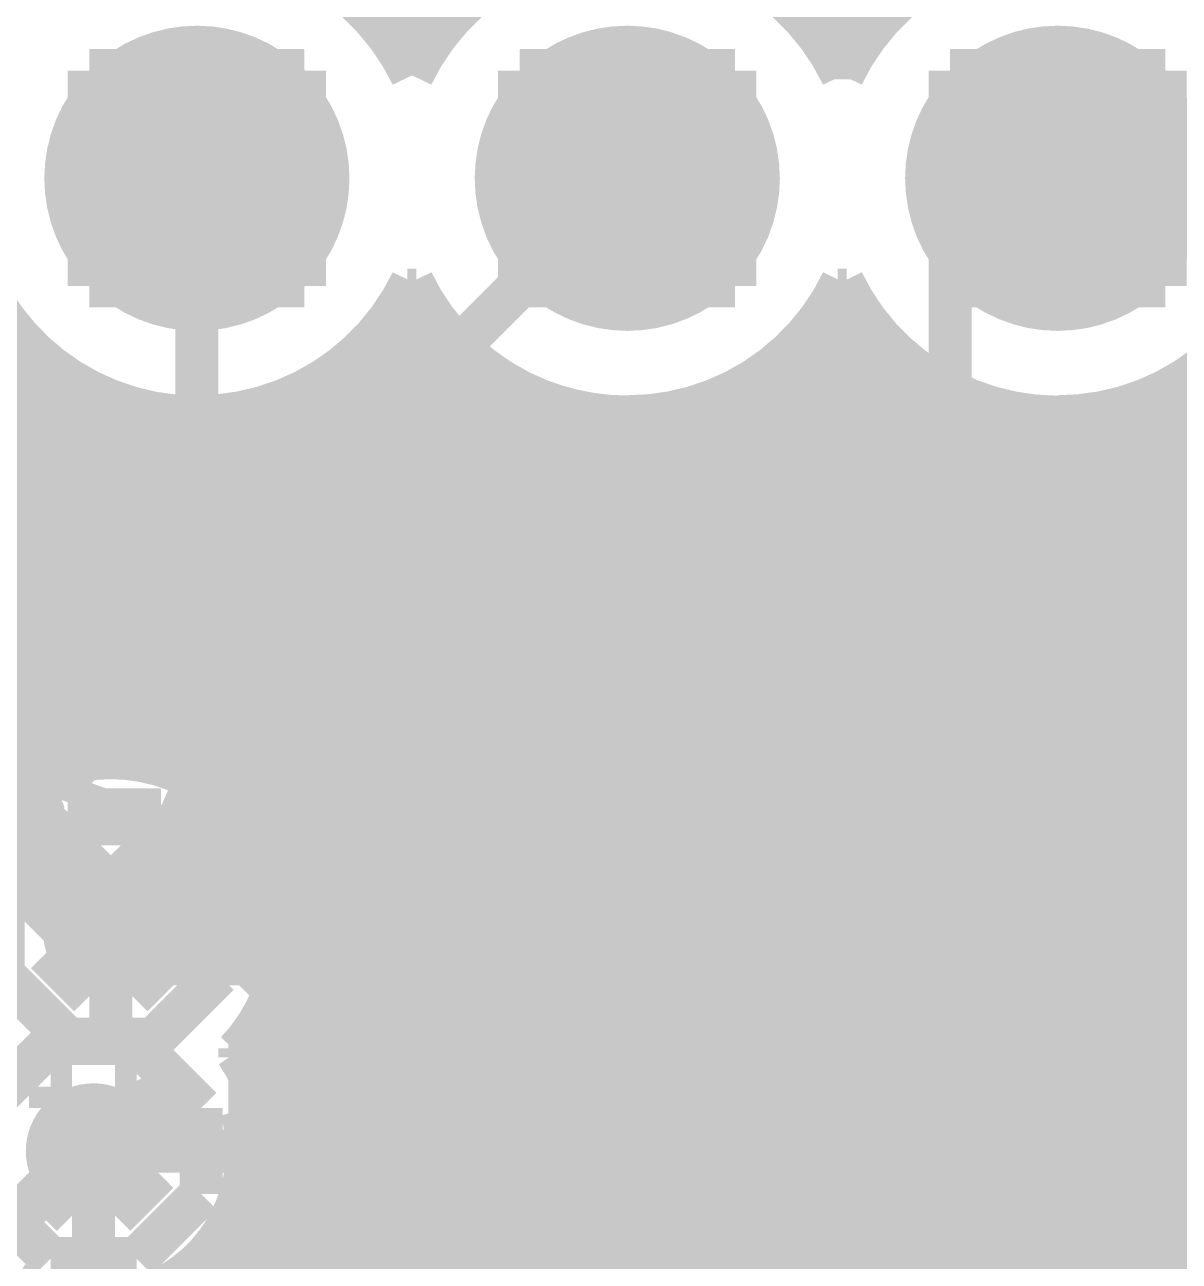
# Model space of a CAD drawing. Extents: x -5 to 157, y -120 to 103.
# Drawn here: x 67.56 to 74.38, y 86.32 to 93.62 of the extents above; entities that cross this region are included whole.
import ezdxf

# ---------------------------------------------------------------- set-up
doc = ezdxf.new("R2010")
doc.units = 0
doc.header["$MEASUREMENT"] = 0
doc.layers.get('0').update_dxf_attribs({"linetype": 'CONTINUOUS'})
for name, color, linetype in [('22-304-2_BOT', 7, 'CONTINUOUS'), ('22-304-2_DRD', 7, 'CONTINUOUS'), ('22-304-2_DRL', 2, 'CONTINUOUS'), ('22-304-2_IN1', 4, 'CONTINUOUS'), ('22-304-2_IN2', 3, 'CONTINUOUS'), ('22-304-2_SMB', 5, 'CONTINUOUS'), ('22-304-2_SMT', 10, 'CONTINUOUS'), ('22-304-2_SPB', 14, 'CONTINUOUS'), ('22-304-2_SSB', 12, 'CONTINUOUS'), ('22-304-2_SST', 11, 'CONTINUOUS'), ('22-304-2_TOP', 13, 'CONTINUOUS'), ('THRUHOLE_TAP', 7, 'CONTINUOUS')]:
    doc.layers.add(name, color=color, linetype=linetype)

# ---------------------------------------------------------------- blocks, each defined once
blk = doc.blocks.new('RECTANGLE_3')
blk.add_solid([(0.4826, 0.4064), (0.4826, -0.4064), (-0.4826, 0.4064), (-0.4826, -0.4064)])
blk = doc.blocks.new('ROUND_6')
at = {"const_width": 0.90043}
blk.add_lwpolyline([(-0.450214, 0, 1), (0.450214, 0, 1)], format="xyb", close=True, dxfattribs=at)
blk = doc.blocks.new('RECTANGLE_32')
blk.add_solid([(0.44958, 0.65024), (0.44958, -0.65024), (-0.44958, 0.65024), (-0.44958, -0.65024)])
blk = doc.blocks.new('ROUND_39')
at = {"const_width": 0.40005}
blk.add_lwpolyline([(-0.200024, 0, 1), (0.200024, 0, 1)], format="xyb", close=True, dxfattribs=at)
blk = doc.blocks.new('RECTANGLE_62')
blk.add_solid([(0.35052, 0.25019), (0.35052, -0.25019), (-0.35052, 0.25019), (-0.35052, -0.25019)])
blk = doc.blocks.new('ROUND_16')
at = {"const_width": 0.54991}
blk.add_lwpolyline([(-0.274954, 0, 1), (0.274954, 0, 1)], format="xyb", close=True, dxfattribs=at)
blk = doc.blocks.new('ROUND_87')
at = {"const_width": 0.10033}
blk.add_lwpolyline([(-0.050164, 0, 1), (0.050164, 0, 1)], format="xyb", close=True, dxfattribs=at)
blk = doc.blocks.new('ROUND_88')
at = {"const_width": 0.10033}
blk.add_lwpolyline([(-0.050164, 0, 1), (0.050164, 0, 1)], format="xyb", close=True, dxfattribs=at)
blk = doc.blocks.new('ROUND_38')
at = {"const_width": 0.40005}
blk.add_lwpolyline([(-0.200024, 0, 1), (0.200024, 0, 1)], format="xyb", close=True, dxfattribs=at)
blk = doc.blocks.new('ROUND_42')
at = {"const_width": 0.40005}
blk.add_lwpolyline([(-0.200024, 0, 1), (0.200024, 0, 1)], format="xyb", close=True, dxfattribs=at)
blk = doc.blocks.new('RECTANGLE_11')
blk.add_solid([(0.40005, 0.29972), (0.40005, -0.29972), (-0.40005, 0.29972), (-0.40005, -0.29972)])
blk = doc.blocks.new('ROUND_80')
at = {"const_width": 0.10033}
blk.add_lwpolyline([(-0.050164, 0, 1), (0.050164, 0, 1)], format="xyb", close=True, dxfattribs=at)

msp = doc.modelspace()

# ---------------------------------------------------------------- linework, layer by layer
at = {"layer": '22-304-2_BOT'}
for points, const_width in [([(72.4916, 94.46514), (72.4916, 93.49486)], 0.254), ([(72.263, 94.42704), (72.263, 93.53296)], 0.254), ([(72.61098, 93.6498), (72.16902, 93.6498)], 0.254), ([(72.44334, 93.4212), (72.33412, 93.4212)], 0.254), ([(73.66, 92.71), (73.025, 92.075), (73.025, 90.2462)], 0.254), ([(69.8754, 92.0496), (69.82206, 92.0496)], 0.254), ([(72.39, 92.0496), (72.36206, 92.0496)], 0.254), ([(72.39, 92.1004), (72.38949, 92.075)], 0.254), ([(72.39, 92.1004), (72.38949, 92.075)], 0.254), ([(72.39, 92.075), (72.39, 91.1606)], 0.254), ([(69.7484, 91.92514), (69.7484, 90.69324)], 0.254), ([(69.977, 91.88704), (69.977, 90.69324)], 0.254), ([(72.263, 91.88704), (72.263, 91.1606)], 0.254), ([(67.4878, 91.821), (67.1322, 91.821)], 0.254), ([(67.4624, 91.85402), (67.4624, 88.9381)], 0.254), ([(70.0278, 91.821), (69.6722, 91.821)], 0.254), ([(72.39, 91.821), (72.2122, 91.821)], 0.254), ([(67.691, 91.6178), (67.691, 89.08796)], 0.254), ([(69.5198, 91.66098), (69.5198, 90.69324)], 0.254), ([(70.2056, 91.63812), (70.2056, 91.1606)], 0.254), ([(72.0344, 91.63812), (72.0344, 91.1606)], 0.254), ([(67.72402, 91.5924), (66.89598, 91.5924)], 0.254), ([(70.26402, 91.5924), (69.43598, 91.5924)], 0.254), ([(72.39, 91.5924), (71.97598, 91.5924)], 0.254), ([(67.9196, 91.4654), (67.9196, 89.27846)], 0.254), ([(69.2912, 91.49334), (69.2912, 90.69324)], 0.254), ([(70.4342, 91.48064), (70.4342, 91.1606)], 0.254), ([(71.8058, 91.48064), (71.8058, 91.1606)], 0.254), ([(74.3204, 91.4654), (74.3204, 90.297)], 0.254), ([(69.0626, 91.38666), (69.0626, 90.69324)], 0.254), ([(70.6628, 91.37904), (70.6628, 91.1606)], 0.254), ([(71.5772, 91.37904), (71.5772, 91.1606)], 0.254), ([(68.16598, 91.3638), (66.45148, 91.3638)], 0.254), ([(68.1482, 91.36888), (68.1482, 89.50706)], 0.254), ([(68.3768, 91.31554), (68.3768, 90.69324)], 0.254), ([(68.6054, 91.30284), (68.6054, 90.69324)], 0.254), ([(68.834, 91.3257), (68.834, 90.69324)], 0.254), ([(70.70598, 91.3638), (68.99148, 91.3638)], 0.254), ([(70.8914, 91.32062), (70.8914, 91.1606)], 0.254), ([(71.12, 91.30284), (71.12, 91.1606)], 0.254), ([(71.3486, 91.32062), (71.3486, 91.1606)], 0.254), ([(72.39, 91.3638), (71.53148, 91.3638)], 0.254), ([(73.66, 91.30284), (73.66, 91.1606)], 0.254), ([(73.8632, 91.31554), (73.8632, 91.1606)], 0.254), ([(75.78598, 91.3638), (74.07148, 91.3638)], 0.254), ([(74.0918, 91.36888), (74.0918, 90.297)], 0.254), ([(70.1294, 91.1606), (70.1294, 90.56878)], 0.254), ([(72.0344, 91.1606), (70.1294, 91.1606)], 0.254), ([(72.1106, 91.1606), (72.0344, 91.1606)], 0.254), ([(72.39, 91.1606), (72.1106, 91.1606)], 0.254), ([(74.0156, 91.1606), (73.66, 91.1606)], 0.254), ([(74.0156, 91.1606), (74.0156, 90.297)], 0.254), ([(70.1294, 91.1352), (62.82182, 91.1352)], 0.254), ([(82.169, 91.1352), (74.0156, 91.1352)], 0.254), ([(70.1294, 90.9066), (62.59322, 90.9066)], 0.254), ([(82.169, 90.9066), (74.0156, 90.9066)], 0.254), ([(68.35648, 90.678), (62.36462, 90.678)], 0.254), ([(68.35648, 90.69324), (68.35648, 89.89314)], 0.254), ([(70.07352, 90.69324), (68.35648, 90.69324)], 0.254), ([(70.07352, 90.69324), (70.07352, 90.56878)], 0.254), ([(70.1294, 90.678), (70.07352, 90.678)], 0.254), ([(82.169, 90.678), (74.0156, 90.678)], 0.254), ([(70.1294, 90.56878), (70.07352, 90.56878)], 0.254), ([(68.35648, 90.4494), (62.13602, 90.4494)], 0.254), ([(82.169, 90.4494), (74.0156, 90.4494)], 0.254), ([(75.88758, 90.297), (74.0156, 90.297)], 0.254), ([(68.35648, 90.2208), (61.90742, 90.2208)], 0.254), ([(71.12, 90.2462), (70.80758, 89.93378), (69.215, 89.93378)], 0.254), ([(73.025, 90.2462), (71.12, 90.2462)], 0.254), ([(68.35648, 89.9922), (61.722, 89.9922)], 0.254), ([(68.35648, 89.89314), (68.35648, 89.71788)], 0.254), ([(68.35648, 89.7636), (61.722, 89.7636)], 0.254), ([(68.34886, 89.71026), (67.7545, 89.1159)], 0.254), ([(68.34886, 89.71026), (67.7545, 89.1159)], 0.254), ([(68.1736, 89.535), (61.722, 89.535)], 0.254), ([(67.945, 89.3064), (61.722, 89.3064)], 0.254), ([(69.215, 89.13368), (68.94068, 89.13368), (68.072, 88.265)], 0.635), ([(69.215, 89.13368), (68.94068, 89.13368), (68.072, 88.265)], 0.635), ([(67.66814, 89.0778), (61.722, 89.0778)], 0.254), ([(74.93, 88.93048), (74.82332, 88.8238), (73.025, 88.8238)], 0.254), ([(72.009, 87.9348), (71.12, 88.8238)], 0.254), ([(72.009, 87.9348), (71.12, 88.8238)], 0.254), ([(74.93, 85.8012), (74.3458, 85.8012), (73.025, 87.122), (73.025, 88.8238)], 0.254), ([(72.0344, 87.9094), (71.44258, 87.9094)], 0.254), ([(71.44258, 87.9094), (71.44258, 85.8139)], 0.254), ([(71.5772, 87.9094), (71.5772, 77.5081)], 0.254), ([(71.8058, 87.9094), (71.8058, 77.2795)], 0.254), ([(72.1106, 87.9094), (72.0344, 87.9094)], 0.254), ([(72.0344, 87.9094), (72.0344, 77.04836)], 0.254), ([(72.39, 87.9094), (72.1106, 87.9094)], 0.254), ([(72.263, 87.9094), (72.263, 71.92264)], 0.254), ([(72.39, 87.9094), (72.39, 87.122)], 0.254), ([(72.39, 87.7062), (71.44258, 87.7062)], 0.254), ([(72.39, 87.4776), (71.44258, 87.4776)], 0.254), ([(72.39, 87.249), (71.44258, 87.249)], 0.254), ([(70.485, 85.8774), (70.485, 86.9696)], 0.381), ([(71.37908, 86.9696), (70.485, 86.9696)], 0.381), ([(72.39762, 87.0204), (71.44258, 87.0204)], 0.254), ([(69.215, 86.9696), (67.9704, 86.9696)], 0.254), ([(70.485, 86.9696), (71.628, 86.9696)], 0.254), ([(70.485, 86.9696), (71.628, 86.9696)], 0.254), ([(72.48144, 86.7918), (71.44258, 86.7918)], 0.254), ([(72.4916, 86.77656), (72.4916, 71.92264)], 0.254), ([(72.5805, 86.66988), (73.89622, 85.35162)], 0.254), ([(72.68464, 86.5632), (71.44258, 86.5632)], 0.254), ([(72.7202, 86.52764), (72.7202, 71.92264)], 0.254), ([(72.91324, 86.3346), (71.44258, 86.3346)], 0.254), ([(72.9488, 86.29904), (72.9488, 71.92264)], 0.254), ([(67.5005, 86.19236), (67.5005, 85.2424)], 0.254)]:
    msp.add_lwpolyline(points, dxfattribs=dict(at, const_width=const_width))
at = {"layer": '22-304-2_BOT', "const_width": 0.254}
for points in [[(72.39, 93.31706, 0.171402), (71.72706, 93.98)], [(73.0504, 93.98, 0.1709838), (72.38901, 93.31753)], [(74.93, 93.31706, 0.171402), (74.26706, 93.98)], [(67.31, 92.1004, 0.2884414), (68.58, 91.3003)], [(68.58, 91.30284, 0.2884415), (69.85, 92.1004)], [(69.85, 92.1004, 0.2884414), (71.12, 91.3003)], [(71.12, 91.30284, 0.2884415), (72.39, 92.1004)], [(73.66, 91.30284, 0.2884415), (74.93, 92.1004)], [(67.7545, 89.1159, 0.3130834), (67.16268, 88.265)], [(72.39, 87.122, 0.1989124), (72.57599, 86.67299)], [(72.39, 87.122, 0.1989124), (72.57599, 86.67299)], [(67.5005, 86.19236, 0.1367879), (67.9704, 86.06136)]]:
    msp.add_lwpolyline(points, format="xyb", dxfattribs=at)
at = {"layer": '22-304-2_DRD', "const_width": 0.254}
for points in [[(67.945, 93.345), (67.945, 92.075)], [(69.215, 93.345), (67.945, 93.345)], [(69.215, 93.345), (67.945, 92.075)], [(69.215, 92.075), (67.945, 93.345)], [(69.215, 92.075), (69.215, 93.345)], [(70.485, 93.345), (70.485, 92.075)], [(71.755, 93.345), (70.485, 93.345)], [(71.755, 93.345), (70.485, 92.075)], [(71.755, 92.075), (70.485, 93.345)], [(71.755, 92.075), (71.755, 93.345)], [(73.025, 93.345), (73.025, 92.075)], [(74.295, 93.345), (73.025, 93.345)], [(74.295, 93.345), (73.025, 92.075)], [(74.295, 92.075), (73.025, 93.345)], [(74.295, 92.075), (74.295, 93.345)], [(67.945, 92.075), (69.215, 92.075)], [(70.485, 92.075), (71.755, 92.075)], [(73.025, 92.075), (74.295, 92.075)], [(67.818, 88.9), (67.437, 88.519)], [(67.818, 88.9), (67.437, 88.519)], [(68.326, 88.9), (67.818, 88.9)], [(68.326, 88.9), (67.818, 88.9)], [(68.707, 88.519), (68.326, 88.9)], [(68.707, 88.519), (68.326, 88.9)], [(67.818, 88.646), (67.818, 88.519)], [(67.945, 88.646), (67.818, 88.646)], [(67.818, 88.646), (67.818, 88.519)], [(67.945, 88.646), (67.818, 88.646)], [(67.945, 88.519), (67.945, 88.646)], [(67.945, 88.519), (67.945, 88.646)], [(68.199, 88.646), (68.199, 88.519)], [(68.326, 88.646), (68.199, 88.646)], [(68.199, 88.646), (68.199, 88.519)], [(68.326, 88.646), (68.199, 88.646)], [(68.326, 88.519), (68.326, 88.646)], [(68.326, 88.519), (68.326, 88.646)], [(71.755, 88.5698), (71.374, 88.1888)], [(71.755, 88.5698), (71.374, 88.1888)], [(72.263, 88.5698), (71.755, 88.5698)], [(72.263, 88.5698), (71.755, 88.5698)], [(72.644, 88.1888), (72.263, 88.5698)], [(72.644, 88.1888), (72.263, 88.5698)], [(67.437, 88.519), (67.437, 88.011)], [(67.437, 88.519), (67.437, 88.011)], [(67.818, 88.519), (67.945, 88.519)], [(67.818, 88.519), (67.945, 88.519)], [(68.199, 88.519), (68.326, 88.519)], [(68.199, 88.519), (68.326, 88.519)], [(68.707, 88.011), (68.707, 88.519)], [(68.707, 88.011), (68.707, 88.519)], [(71.755, 88.3158), (71.755, 88.1888)], [(71.882, 88.3158), (71.755, 88.3158)], [(71.755, 88.3158), (71.755, 88.1888)], [(71.882, 88.3158), (71.755, 88.3158)], [(71.882, 88.1888), (71.882, 88.3158)], [(71.882, 88.1888), (71.882, 88.3158)], [(72.136, 88.3158), (72.136, 88.1888)], [(72.263, 88.3158), (72.136, 88.3158)], [(72.136, 88.3158), (72.136, 88.1888)], [(72.263, 88.3158), (72.136, 88.3158)], [(72.263, 88.1888), (72.263, 88.3158)], [(72.263, 88.1888), (72.263, 88.3158)], [(71.374, 88.1888), (71.374, 87.6808)], [(71.374, 88.1888), (71.374, 87.6808)], [(71.755, 88.1888), (71.882, 88.1888)], [(71.755, 88.1888), (71.882, 88.1888)], [(72.136, 88.1888), (72.263, 88.1888)], [(72.136, 88.1888), (72.263, 88.1888)], [(72.644, 87.6808), (72.644, 88.1888)], [(72.644, 87.6808), (72.644, 88.1888)], [(67.945, 87.884), (67.691, 88.138)], [(67.945, 87.884), (67.691, 88.138)], [(68.453, 88.138), (68.199, 87.884)], [(68.453, 88.138), (68.199, 87.884)], [(67.437, 88.011), (67.818, 87.63)], [(67.437, 88.011), (67.818, 87.63)], [(68.326, 87.63), (68.707, 88.011)], [(68.326, 87.63), (68.707, 88.011)], [(68.199, 87.884), (67.945, 87.884)], [(68.199, 87.884), (67.945, 87.884)], [(71.882, 87.5538), (71.628, 87.8078)], [(71.882, 87.5538), (71.628, 87.8078)], [(72.39, 87.8078), (72.136, 87.5538)], [(72.39, 87.8078), (72.136, 87.5538)], [(71.374, 87.6808), (71.755, 87.2998)], [(71.374, 87.6808), (71.755, 87.2998)], [(72.263, 87.2998), (72.644, 87.6808)], [(72.263, 87.2998), (72.644, 87.6808)], [(67.7164, 87.6046), (67.3354, 87.2236)], [(68.2244, 87.6046), (67.7164, 87.6046)], [(67.818, 87.63), (68.326, 87.63)], [(67.818, 87.63), (68.326, 87.63)], [(68.6054, 87.2236), (68.2244, 87.6046)], [(71.374, 87.6046), (70.993, 87.2236)], [(71.374, 87.6046), (70.993, 87.2236)], [(71.882, 87.6046), (71.374, 87.6046)], [(71.882, 87.6046), (71.374, 87.6046)], [(72.263, 87.2236), (71.882, 87.6046)], [(72.263, 87.2236), (71.882, 87.6046)], [(72.136, 87.5538), (71.882, 87.5538)], [(72.136, 87.5538), (71.882, 87.5538)], [(67.7164, 87.3506), (67.7164, 87.2236)], [(67.8434, 87.3506), (67.7164, 87.3506)], [(67.8434, 87.2236), (67.8434, 87.3506)], [(68.0974, 87.3506), (68.0974, 87.2236)], [(68.2244, 87.3506), (68.0974, 87.3506)], [(68.2244, 87.2236), (68.2244, 87.3506)], [(71.374, 87.3506), (71.374, 87.2236)], [(71.501, 87.3506), (71.374, 87.3506)], [(71.374, 87.3506), (71.374, 87.2236)], [(71.501, 87.3506), (71.374, 87.3506)], [(71.501, 87.2236), (71.501, 87.3506)], [(71.501, 87.2236), (71.501, 87.3506)], [(71.755, 87.3506), (71.755, 87.2236)], [(71.882, 87.3506), (71.755, 87.3506)], [(71.755, 87.3506), (71.755, 87.2236)], [(71.882, 87.3506), (71.755, 87.3506)], [(71.755, 87.2998), (72.263, 87.2998)], [(71.755, 87.2998), (72.263, 87.2998)], [(71.882, 87.2236), (71.882, 87.3506)], [(71.882, 87.2236), (71.882, 87.3506)], [(67.7164, 87.2236), (67.8434, 87.2236)], [(68.0974, 87.2236), (68.2244, 87.2236)], [(68.6054, 86.7156), (68.6054, 87.2236)], [(70.993, 87.2236), (70.993, 86.7156)], [(70.993, 87.2236), (70.993, 86.7156)], [(71.374, 87.2236), (71.501, 87.2236)], [(71.374, 87.2236), (71.501, 87.2236)], [(71.755, 87.2236), (71.882, 87.2236)], [(71.755, 87.2236), (71.882, 87.2236)], [(72.263, 86.7156), (72.263, 87.2236)], [(72.263, 86.7156), (72.263, 87.2236)], [(67.8434, 86.5886), (67.5894, 86.8426)], [(68.3514, 86.8426), (68.0974, 86.5886)], [(71.501, 86.5886), (71.247, 86.8426)], [(71.501, 86.5886), (71.247, 86.8426)], [(72.009, 86.8426), (71.755, 86.5886)], [(72.009, 86.8426), (71.755, 86.5886)], [(67.3354, 86.7156), (67.7164, 86.3346)], [(68.2244, 86.3346), (68.6054, 86.7156)], [(70.993, 86.7156), (71.374, 86.3346)], [(70.993, 86.7156), (71.374, 86.3346)], [(71.882, 86.3346), (72.263, 86.7156)], [(71.882, 86.3346), (72.263, 86.7156)], [(68.0974, 86.5886), (67.8434, 86.5886)], [(71.755, 86.5886), (71.501, 86.5886)], [(71.755, 86.5886), (71.501, 86.5886)], [(67.7164, 86.3346), (68.2244, 86.3346)], [(71.374, 86.3346), (71.882, 86.3346)], [(71.374, 86.3346), (71.882, 86.3346)]]:
    msp.add_lwpolyline(points, dxfattribs=at)
at = {"layer": '22-304-2_IN1'}
for points, const_width in [([(69.8754, 94.59214), (69.8754, 93.36786)], 0.254), ([(72.39, 94.6404), (72.39, 93.31706)], 0.254), ([(69.6468, 94.33052), (69.6468, 93.62948)], 0.254), ([(72.1614, 94.30258), (72.1614, 93.65742)], 0.254), ([(72.6186, 94.30258), (72.6186, 93.65742)], 0.254), ([(70.104, 94.27464), (70.104, 93.68536)], 0.254), ([(69.98716, 93.5482), (69.7103, 93.5482)], 0.254), ([(72.52716, 93.5482), (72.2503, 93.5482)], 0.254), ([(69.8754, 92.05214), (69.8754, 90.678)], 0.254), ([(72.39, 92.1004), (72.39, 90.678)], 0.254), ([(69.93636, 91.948), (69.76364, 91.948)], 0.254), ([(72.47636, 91.948), (72.30364, 91.948)], 0.254), ([(69.6468, 91.79052), (69.6468, 90.678)], 0.254), ([(72.1614, 91.76258), (72.1614, 90.678)], 0.254), ([(72.6186, 91.76258), (72.6186, 90.678)], 0.254), ([(67.57924, 91.7194), (67.04076, 91.7194)], 0.254), ([(67.5894, 91.70924), (67.5894, 90.678)], 0.254), ([(70.11924, 91.7194), (69.58076, 91.7194)], 0.254), ([(70.104, 91.73464), (70.104, 90.678)], 0.254), ([(72.65924, 91.7194), (72.12076, 91.7194)], 0.254), ([(67.818, 91.52636), (67.818, 90.678)], 0.254), ([(69.4182, 91.57716), (69.4182, 90.678)], 0.254), ([(70.3326, 91.5416), (70.3326, 90.678)], 0.254), ([(71.9328, 91.55938), (71.9328, 90.678)], 0.254), ([(72.8472, 91.55938), (72.8472, 90.678)], 0.254), ([(74.4474, 91.5416), (74.4474, 90.678)], 0.254), ([(67.87642, 91.4908), (66.74358, 91.4908)], 0.254), ([(70.41642, 91.4908), (69.28358, 91.4908)], 0.254), ([(72.95642, 91.4908), (71.82358, 91.4908)], 0.254), ([(75.49642, 91.4908), (74.36358, 91.4908)], 0.254), ([(68.0466, 91.40698), (68.0466, 90.678)], 0.254), ([(69.1896, 91.44), (69.1896, 90.678)], 0.254), ([(70.5612, 91.41714), (70.5612, 90.678)], 0.254), ([(71.7042, 91.4273), (71.7042, 90.678)], 0.254), ([(73.0758, 91.4273), (73.0758, 90.678)], 0.254), ([(74.2188, 91.41714), (74.2188, 90.678)], 0.254), ([(68.2752, 91.33586), (68.2752, 90.678)], 0.254), ([(68.5038, 91.30284), (68.5038, 90.678)], 0.254), ([(68.7324, 91.31046), (68.7324, 90.678)], 0.254), ([(68.961, 91.35364), (68.961, 90.678)], 0.254), ([(70.7898, 91.34094), (70.7898, 90.678)], 0.254), ([(71.0184, 91.30538), (71.0184, 90.678)], 0.254), ([(71.247, 91.30792), (71.247, 90.678)], 0.254), ([(71.4756, 91.34602), (71.4756, 90.678)], 0.254), ([(73.3044, 91.34602), (73.3044, 90.678)], 0.254), ([(73.533, 91.30792), (73.533, 90.678)], 0.254), ([(73.7616, 91.30538), (73.7616, 90.678)], 0.254), ([(73.9902, 91.34094), (73.9902, 90.678)], 0.254), ([(82.296, 91.2622), (33.78962, 91.2622)], 0.254), ([(82.296, 91.0336), (34.26206, 91.0336)], 0.254), ([(81.42224, 90.805), (34.60496, 90.805)], 0.254), ([(81.2673, 90.678), (53.594, 90.678)], 0.254), ([(68.072, 88.265), (67.437, 88.9), (63.5, 88.9), (59.436, 84.836), (59.436, 82.55), (54.52872, 77.64272), (54.52872, 77.5208)], 0.635), ([(84.455, 88.392), (76.581, 88.392), (74.168, 85.979), (65.405, 85.979)], 0.254), ([(77.2287, 86.3092), (74.4982, 86.3092)], 0.254)]:
    msp.add_lwpolyline(points, dxfattribs=dict(at, const_width=const_width))
at = {"layer": '22-304-2_IN1', "const_width": 0.254}
for points in [[(69.85, 93.31706, 0.171402), (69.18706, 93.98)], [(70.5104, 93.98, 0.1709838), (69.84901, 93.31753)], [(72.39, 93.31706, 0.171402), (71.72706, 93.98)], [(73.0504, 93.98, 0.1709838), (72.38901, 93.31753)], [(67.31, 92.1004, 0.2884414), (68.58, 91.3003)], [(68.58, 91.30284, 0.2884415), (69.85, 92.1004)], [(69.85, 92.1004, 0.2884414), (71.12, 91.3003)], [(71.12, 91.30284, 0.2884415), (72.39, 92.1004)], [(72.39, 92.1004, 0.2884414), (73.66, 91.3003)], [(73.66, 91.30284, 0.2884415), (74.93, 92.1004)]]:
    msp.add_lwpolyline(points, format="xyb", dxfattribs=at)
at = {"layer": '22-304-2_IN2', "const_width": 0.254}
for points in [[(72.263, 94.23654), (72.263, 93.72092)], [(72.4916, 94.26702), (72.4916, 93.69298)], [(72.45604, 93.6498), (72.32142, 93.6498)], [(69.87794, 91.821), (69.81952, 91.821)], [(72.41794, 91.821), (72.35952, 91.821)], [(67.4624, 91.6686), (67.4624, 89.0905)], [(69.7484, 91.72702), (69.7484, 77.33538)], [(69.977, 91.69654), (69.977, 77.27442)], [(72.263, 91.69654), (72.263, 40.55364)], [(72.4916, 91.72702), (72.4916, 40.24122)], [(67.5386, 91.5924), (67.07886, 91.5924)], [(70.0786, 91.5924), (69.61886, 91.5924)], [(72.6186, 91.5924), (72.15886, 91.5924)], [(67.691, 91.46794), (67.691, 89.2175)], [(69.5198, 91.50604), (69.5198, 77.36332)], [(70.2056, 91.48826), (70.2056, 77.17282)], [(72.0344, 91.48826), (72.0344, 40.74668)], [(72.7202, 91.50604), (72.7202, 60.99048)], [(67.85864, 91.3638), (66.75882, 91.3638)], [(67.9196, 91.33332), (67.9196, 89.27846)], [(69.2912, 91.35872), (69.2912, 77.35824)], [(70.39864, 91.3638), (69.29882, 91.3638)], [(70.4342, 91.34602), (70.4342, 77.0255)], [(71.8058, 91.34602), (71.8058, 40.87368)], [(72.93864, 91.3638), (71.83882, 91.3638)], [(72.9488, 91.35872), (72.9488, 61.31814)], [(74.3204, 91.33332), (74.3204, 81.04124)], [(75.47864, 91.3638), (74.37882, 91.3638)], [(68.1482, 91.24442), (68.1482, 89.28862)], [(69.0626, 91.2622), (69.0626, 88.5317)], [(70.6628, 91.25204), (70.6628, 76.8096)], [(71.5772, 91.25204), (71.5772, 64.22898)], [(73.1774, 91.2622), (73.1774, 61.48324)], [(74.0918, 91.24442), (74.0918, 80.87614)], [(68.3768, 91.19616), (68.3768, 89.24544)], [(68.6054, 91.18346), (68.6054, 89.1413)], [(68.834, 91.20378), (68.834, 88.9508)], [(70.8914, 91.20124), (70.8914, 76.47178)], [(71.12, 91.18346), (71.12, 64.77254)], [(71.3486, 91.20124), (71.3486, 64.59474)], [(73.406, 91.20378), (73.406, 68.59778)], [(73.6346, 91.18346), (73.6346, 69.11086)], [(73.8632, 91.19616), (73.8632, 80.54848)], [(82.83956, 91.1352), (50.04562, 91.1352)], [(82.9437, 90.9066), (50.20564, 90.9066)], [(83.13166, 90.678), (50.28946, 90.678)], [(83.55076, 90.4494), (50.3174, 90.4494)], [(99.43338, 90.2208), (50.29454, 90.2208)], [(99.27082, 89.9922), (50.2158, 89.9922)], [(99.13112, 89.7636), (50.0634, 89.7636)], [(99.01428, 89.535), (49.77638, 89.535)], [(98.91776, 89.3064), (35.88258, 89.3064)], [(67.44462, 89.0778), (35.96132, 89.0778)], [(88.61298, 89.0778), (68.69684, 89.0778)], [(88.33358, 88.8492), (68.91528, 88.8492)], [(88.10498, 88.6206), (69.03466, 88.6206)], [(87.87638, 88.392), (69.09054, 88.392)], [(87.64778, 88.1634), (69.09308, 88.1634)], [(69.0626, 87.99576), (69.0626, 77.32014)], [(87.41918, 87.9348), (69.04228, 87.9348)], [(87.19058, 87.7062), (68.93306, 87.7062)], [(68.834, 87.57666), (68.834, 87.52332)], [(81.77276, 87.4776), (68.86194, 87.4776)], [(81.35366, 87.249), (68.95592, 87.249)], [(81.1657, 87.0204), (68.99402, 87.0204)], [(81.06156, 86.7918), (68.97878, 86.7918)], [(81.01838, 86.5632), (68.9102, 86.5632)], [(68.834, 86.41588), (68.834, 77.24902)], [(81.026, 86.3346), (68.77558, 86.3346)]]:
    msp.add_lwpolyline(points, dxfattribs=at)
for points in [[(72.39, 93.55582, 0.0992526), (71.96582, 93.98)], [(72.81164, 93.98, 0.0989033), (72.38883, 93.5566)], [(67.31, 91.86164, 0.2505198), (68.58, 91.18271)], [(68.58, 91.18346, 0.2505196), (69.84938, 91.86205)], [(69.85, 91.86164, 0.2505198), (71.12, 91.18271)], [(71.12, 91.18346, 0.2505196), (72.38938, 91.86205)], [(72.39, 91.86164, 0.2505198), (73.66, 91.18271)], [(73.66, 91.18346, 0.2505196), (74.92938, 91.86205)], [(68.072, 89.29116, 0.3954678), (67.04838, 88.33104)], [(69.09816, 88.265, 0.4142136), (68.072, 89.29116)], [(68.81368, 87.5538, 0.1934665), (69.09957, 88.265)], [(68.99656, 86.9696, 0.1526333), (68.81392, 87.55396)], [(67.9704, 85.94344, 0.4142136), (68.99656, 86.9696)], [(67.09156, 86.43874, 0.2626533), (67.9704, 85.94287)]]:
    msp.add_lwpolyline(points, format="xyb", dxfattribs=at)
at = {"layer": '22-304-2_SPB', "const_width": 0.127}
for points in [[(68.91528, 90.03538), (68.91528, 89.73566)], [(69.51472, 90.03538), (68.91528, 90.03538)], [(69.01688, 90.03538), (69.01688, 89.73566)], [(69.13118, 90.03538), (69.13118, 89.73566)], [(69.24548, 90.03538), (69.24548, 89.73566)], [(69.35978, 90.03538), (69.35978, 89.73566)], [(69.47408, 90.03538), (69.47408, 89.73566)], [(69.51472, 90.03538), (69.51472, 89.73566)], [(69.51472, 89.95156), (68.91528, 89.95156)], [(69.51472, 89.83726), (68.91528, 89.83726)], [(69.51472, 89.73566), (68.91528, 89.73566)], [(69.51472, 89.33434), (68.91528, 89.33434)], [(68.91528, 89.33434), (68.91528, 89.03462)], [(69.01688, 89.33434), (69.01688, 89.03462)], [(69.13118, 89.33434), (69.13118, 89.03462)], [(69.24548, 89.33434), (69.24548, 89.03462)], [(69.35978, 89.33434), (69.35978, 89.03462)], [(69.47408, 89.33434), (69.47408, 89.03462)], [(69.51472, 89.33434), (69.51472, 89.03462)], [(69.51472, 89.25052), (68.91528, 89.25052)], [(69.51472, 89.13622), (68.91528, 89.13622)], [(69.51472, 89.03462), (68.91528, 89.03462)]]:
    msp.add_lwpolyline(points, dxfattribs=at)
at = {"layer": '22-304-2_SSB', "const_width": 0.1524}
for points in [[(67.86118, 90.77198), (67.86118, 91.12758), (67.691, 91.186), (67.52082, 91.186), (67.35318, 91.12758), (67.35318, 90.77198), (67.52082, 90.71102), (67.691, 90.71102), (68.36918, 90.94978)], [(71.9455, 90.9955), (71.9455, 88.0745), (70.3072, 88.0745), (70.3072, 90.9955), (71.9455, 90.9955)], [(72.1995, 88.0745), (72.1995, 90.9955), (73.8378, 90.9955), (73.8378, 88.0745), (72.1995, 88.0745)], [(69.723, 90.17), (69.723, 90.297), (69.596, 90.424), (68.707, 90.424), (68.707, 88.646), (69.723, 88.646), (69.723, 90.17)], [(68.199, 90.3478), (68.36918, 90.28938), (68.36918, 89.93378), (68.199, 89.87282), (68.02882, 89.87282), (67.86118, 89.93378), (67.86118, 90.28938), (67.691, 90.3478), (67.52082, 90.3478), (67.35318, 90.28938), (67.35318, 89.93378), (67.52082, 89.87282)], [(68.36918, 89.5096), (68.02882, 89.5096), (67.35318, 89.27338), (68.02882, 89.03462), (68.36918, 89.03462)], [(68.36918, 88.6714), (68.36918, 88.19642)], [(67.35318, 88.43518), (68.36918, 88.43518)], [(71.34606, 87.37092), (71.17842, 87.48776), (71.17842, 87.72652), (71.34606, 87.84336), (71.51624, 87.84336), (71.85406, 87.60714), (72.19442, 87.84336), (72.19442, 87.37092)], [(72.7964, 87.75446), (72.7964, 87.5157)], [(72.7964, 87.63508), (73.8124, 87.63508), (73.64476, 87.5157)], [(68.27012, 87.32266), (68.27012, 86.99754)], [(68.40728, 87.33028), (68.40728, 86.98992)], [(68.51904, 87.21852), (68.17868, 87.21852)], [(68.51142, 87.08136), (68.1863, 87.08136)], [(71.68642, 86.82736), (71.17842, 87.00516)], [(71.68642, 86.53272), (71.68642, 86.88832), (71.85406, 87.00516), (72.02424, 87.00516), (72.19442, 86.88832), (72.19442, 86.53272), (71.17842, 86.53272)], [(73.3044, 86.8553), (72.7964, 87.0331)], [(73.3044, 86.56066), (73.3044, 86.91626), (73.47458, 87.0331), (73.64476, 87.0331), (73.8124, 86.91626), (73.8124, 86.56066), (72.7964, 86.56066)], [(75.7555, 86.5505), (75.7555, 83.6295), (74.1172, 83.6295), (74.1172, 86.5505), (75.7555, 86.5505)]]:
    msp.add_lwpolyline(points, dxfattribs=at)
for points in [[(68.34886, 87.34044, 0.4142136), (68.16852, 87.1601)], [(68.5292, 87.1601, 0.4142136), (68.34886, 87.34044)], [(68.16852, 87.1601, 0.4142136), (68.34886, 86.97976)], [(68.34886, 86.97976, 0.4142136), (68.5292, 87.1601)]]:
    msp.add_lwpolyline(points, format="xyb", dxfattribs=at)
at = {"layer": '22-304-2_SST', "const_width": 0.1524}
for points in [[(54.1655, 97.5995), (80.4545, 97.5995), (80.4545, 90.3605), (69.85, 90.3605), (69.85, 89.535), (81.28, 89.535), (81.28, 98.806), (80.01, 98.806), (80.01, 98.425), (68.58, 98.425), (68.58, 98.806), (66.04, 98.806), (66.04, 98.425), (54.61, 98.425)], [(68.2625, 92.54998), (68.2625, 92.86748), (68.2625, 93.0275), (68.8975, 93.0275), (68.8975, 92.86748), (68.8975, 92.54998), (68.8975, 92.3925), (68.2625, 92.3925), (68.2625, 92.54998), (68.8975, 92.54998)], [(70.8025, 92.54998), (70.8025, 92.86748), (70.8025, 93.0275), (71.4375, 93.0275), (71.4375, 92.86748), (71.4375, 92.54998), (71.4375, 92.3925), (70.8025, 92.3925), (70.8025, 92.54998), (71.4375, 92.54998)], [(73.3425, 92.54998), (73.3425, 92.86748), (73.3425, 93.0275), (73.9775, 93.0275), (73.9775, 92.86748), (73.9775, 92.54998), (73.9775, 92.3925), (73.3425, 92.3925), (73.3425, 92.54998), (73.9775, 92.54998)], [(68.2625, 92.86748), (68.8975, 92.86748)], [(70.8025, 92.86748), (71.4375, 92.86748)], [(73.3425, 92.86748), (73.9775, 92.86748)], [(80.4545, 90.3605), (80.01, 90.805), (69.85, 90.805), (64.77, 90.805), (64.77, 90.3605), (54.1655, 90.3605)], [(69.85, 90.3605), (69.85, 90.805)], [(64.77, 90.3605), (64.77, 89.535), (69.85, 89.535)]]:
    msp.add_lwpolyline(points, dxfattribs=at)
at = {"layer": '22-304-2_TOP'}
for points, const_width in [([(72.4916, 94.46514), (72.4916, 93.49486)], 0.254), ([(72.263, 94.42704), (72.263, 93.53296)], 0.254), ([(72.61098, 93.6498), (72.16902, 93.6498)], 0.254), ([(72.44334, 93.4212), (72.33412, 93.4212)], 0.254), ([(78.486, 82.296), (77.851, 82.931), (77.851, 83.947), (74.676, 87.122), (74.676, 91.186), (76.2, 92.71)], 0.635), ([(71.12, 92.71), (67.056, 88.646), (52.451, 88.646), (42.037, 78.232), (42.037, 69.977), (28.956, 56.896), (17.399, 56.896), (15.24, 54.737), (15.24, 49.911), (5.207, 39.878), (-0.762, 39.878), (-2.921, 42.037), (-2.921, 48.768), (-1.54432, 50.14468), (0.02032, 50.14468)], 0.254), ([(68.58, 92.71), (68.58, 90.932), (66.802, 89.154), (52.197, 89.154), (41.529, 78.486), (41.529, 70.231), (28.702, 57.404), (17.145, 57.404), (14.732, 54.991), (14.732, 50.165), (4.953, 40.386), (-0.508, 40.386), (-1.905, 41.783), (-1.905, 44.958), (-2.159, 45.212)], 0.254), ([(72.4154, 92.0496), (72.36206, 92.0496)], 0.254), ([(72.263, 91.88704), (72.263, 85.11286)], 0.254), ([(72.4916, 91.92514), (72.4916, 84.88426)], 0.254), ([(72.5678, 91.821), (72.2122, 91.821)], 0.254), ([(72.0344, 91.63812), (72.0344, 85.34146)], 0.254), ([(72.7202, 91.66098), (72.7202, 84.65566)], 0.254), ([(72.80402, 91.5924), (71.97598, 91.5924)], 0.254), ([(71.8058, 91.48064), (71.8058, 85.57006)], 0.254), ([(72.9488, 91.49334), (72.9488, 84.42706)], 0.254), ([(71.5772, 91.37904), (71.5772, 85.79866)], 0.254), ([(73.1774, 91.38666), (73.1774, 84.19846)], 0.254), ([(70.68058, 91.37142), (68.41236, 89.10574)], 0.254), ([(70.6628, 91.35364), (70.6628, 87.52078)], 0.254), ([(70.70598, 91.3638), (70.67042, 91.3638)], 0.254), ([(70.8914, 91.32062), (70.8914, 86.48446)], 0.254), ([(71.12, 91.30284), (71.12, 86.25586)], 0.254), ([(71.3486, 91.32062), (71.3486, 86.02726)], 0.254), ([(73.24598, 91.3638), (71.53148, 91.3638)], 0.254), ([(73.406, 91.3257), (73.406, 83.96986)], 0.254), ([(73.6346, 91.30284), (73.6346, 83.74126)], 0.254), ([(73.8505, 91.186), (73.8505, 87.122)], 0.254), ([(70.4342, 91.12504), (70.4342, 87.95766)], 0.254), ([(73.8505, 91.1352), (70.44182, 91.1352)], 0.254), ([(70.2056, 90.89644), (70.2056, 88.18626)], 0.254), ([(73.8505, 90.9066), (70.21322, 90.9066)], 0.254), ([(69.977, 90.66784), (69.977, 88.41486)], 0.254), ([(73.8505, 90.678), (69.98462, 90.678)], 0.254), ([(69.7484, 90.43924), (69.7484, 88.64346)], 0.254), ([(73.8505, 90.4494), (69.75602, 90.4494)], 0.254), ([(69.5198, 90.21064), (69.5198, 88.87206)], 0.254), ([(73.8505, 90.2208), (69.52742, 90.2208)], 0.254), ([(73.8505, 89.9922), (69.29882, 89.9922)], 0.254), ([(69.2912, 89.98204), (69.2912, 89.02192)], 0.254), ([(69.0626, 89.75344), (69.0626, 89.08288)], 0.254), ([(73.8505, 89.7636), (69.07022, 89.7636)], 0.254), ([(68.834, 89.52484), (68.834, 89.0905)], 0.254), ([(73.8505, 89.535), (68.84162, 89.535)], 0.254), ([(68.6054, 89.29624), (68.6054, 89.0905)], 0.254), ([(73.8505, 89.3064), (68.61302, 89.3064)], 0.254), ([(68.44792, 89.0905), (68.41238, 89.10578)], 0.254), ([(68.961, 89.0905), (68.44792, 89.0905)], 0.254), ([(68.81622, 89.0778), (68.47586, 89.0778)], 0.254), ([(73.8505, 89.0778), (69.10578, 89.0778)], 0.254), ([(73.8505, 88.8492), (69.54266, 88.8492)], 0.254), ([(69.55282, 88.84158), (70.42658, 87.96782)], 0.254), ([(73.8505, 88.6206), (69.77126, 88.6206)], 0.254), ([(68.072, 88.265), (68.961, 88.265), (69.85, 87.376), (69.85, 86.36), (74.295, 81.915), (75.819, 81.915), (76.835, 80.899), (78.867, 80.899)], 0.635), ([(73.8505, 88.392), (69.99986, 88.392)], 0.254), ([(73.8505, 88.1634), (70.22846, 88.1634)], 0.254), ([(73.8505, 87.9348), (70.45706, 87.9348)], 0.254), ([(73.8505, 87.7062), (70.60692, 87.7062)], 0.254), ([(73.8505, 87.4776), (70.66788, 87.4776)], 0.254), ([(70.6755, 87.376), (70.6755, 86.70036)], 0.254), ([(73.8505, 87.249), (70.6755, 87.249)], 0.254), ([(68.84416, 87.21344), (69.0245, 87.0331)], 0.254), ([(69.0245, 87.0204), (68.87464, 87.0204)], 0.254), ([(69.0245, 87.0331), (69.0245, 86.36)], 0.254), ([(73.85558, 87.0204), (70.6755, 87.0204)], 0.254), ([(67.9704, 86.9696), (67.9196, 86.9696), (67.056, 86.106), (54.737, 86.106), (53.975, 85.344)], 0.254), ([(73.8632, 86.97722), (73.8632, 83.51266)], 0.254), ([(69.0245, 86.7918), (68.8594, 86.7918)], 0.254), ([(73.91908, 86.7918), (70.6755, 86.7918)], 0.254), ([(68.834, 86.69274), (68.834, 81.153)], 0.254), ([(70.6755, 86.70036), (74.63536, 82.7405)], 0.254), ([(69.0245, 86.5632), (68.78066, 86.5632)], 0.254), ([(74.06894, 86.5632), (70.81266, 86.5632)], 0.254), ([(74.0918, 86.5378), (74.0918, 83.28406)], 0.254), ([(74.09942, 86.53018), (77.0255, 83.6041)], 0.254), ([(68.6054, 86.3219), (68.6054, 81.153)], 0.254), ([(69.0245, 86.3346), (68.61556, 86.3346)], 0.254), ([(74.295, 86.3346), (71.04126, 86.3346)], 0.254), ([(74.3204, 86.3092), (74.3204, 83.05546)], 0.254)]:
    msp.add_lwpolyline(points, dxfattribs=dict(at, const_width=const_width))
at = {"layer": '22-304-2_TOP', "const_width": 0.254}
for points in [[(72.39, 93.31706, 0.171402), (71.72706, 93.98)], [(73.0504, 93.98, 0.1709838), (72.38901, 93.31753)], [(74.93, 93.31706, 0.171402), (74.26706, 93.98)], [(71.12, 91.30284, 0.2884415), (72.39, 92.1004)], [(72.39, 92.1004, 0.2884414), (73.66, 91.3003)], [(70.68058, 91.37142, 0.079464), (71.12, 91.30114)], [(73.66, 91.30284, 0.0357442), (73.86042, 91.31718)], [(73.86066, 91.31554, 0.0394108), (73.85043, 91.186)], [(69.5452, 88.8492, 0.1989124), (68.961, 89.09118)], [(70.6755, 87.376, 0.1989124), (70.43372, 87.95972)], [(70.6755, 87.376, 0.1989124), (70.43372, 87.95972)], [(68.87718, 86.9696, 0.0681413), (68.84381, 87.21334)], [(73.8505, 87.122, 0.1989124), (74.09228, 86.53828)], [(73.8505, 87.122, 0.1989124), (74.09228, 86.53828)], [(67.9704, 86.06282, 0.4142136), (68.87718, 86.9696)], [(69.0245, 86.36, 0.1989124), (69.26628, 85.77628)]]:
    msp.add_lwpolyline(points, format="xyb", dxfattribs=at)

# ---------------------------------------------------------------- block references
at = {"layer": '22-304-2_BOT'}
for name, p in [('ROUND_6', (68.58, 92.71)), ('ROUND_6', (71.12, 92.71)), ('ROUND_6', (73.66, 92.71)), ('RECTANGLE_3', (71.12, 90.2462)), ('RECTANGLE_3', (73.025, 90.2462)), ('RECTANGLE_62', (69.215, 89.93378)), ('RECTANGLE_62', (69.215, 89.13368)), ('RECTANGLE_3', (71.12, 88.8238)), ('RECTANGLE_3', (73.025, 88.8238)), ('ROUND_39', (68.072, 88.265)), ('ROUND_39', (72.009, 87.9348)), ('RECTANGLE_32', (69.215, 86.9696)), ('RECTANGLE_32', (70.485, 86.9696)), ('ROUND_39', (67.9704, 86.9696)), ('ROUND_39', (71.628, 86.9696))]:
    msp.add_blockref(name, p, dxfattribs=at)
at = {"layer": '22-304-2_DRL'}
for name, p in [('ROUND_16', (68.58, 92.71)), ('ROUND_16', (71.12, 92.71)), ('ROUND_16', (73.66, 92.71)), ('ROUND_88', (68.072, 88.265)), ('ROUND_88', (72.009, 87.9348)), ('ROUND_87', (67.9704, 86.9696)), ('ROUND_88', (71.628, 86.9696))]:
    msp.add_blockref(name, p, dxfattribs=at)
at = {"layer": '22-304-2_IN1'}
for name, p in [('ROUND_6', (68.58, 92.71)), ('ROUND_6', (71.12, 92.71)), ('ROUND_6', (73.66, 92.71)), ('ROUND_39', (68.072, 88.265)), ('ROUND_39', (72.009, 87.9348)), ('ROUND_38', (67.9704, 86.9696)), ('ROUND_42', (71.628, 86.9696))]:
    msp.add_blockref(name, p, dxfattribs=at)
at = {"layer": '22-304-2_IN2'}
for name, p in [('ROUND_6', (68.58, 92.71)), ('ROUND_6', (71.12, 92.71)), ('ROUND_6', (73.66, 92.71)), ('ROUND_39', (68.072, 88.265)), ('ROUND_39', (72.009, 87.9348)), ('ROUND_38', (67.9704, 86.9696)), ('ROUND_42', (71.628, 86.9696))]:
    msp.add_blockref(name, p, dxfattribs=at)
at = {"layer": '22-304-2_SMB'}
for name, p in [('ROUND_6', (68.58, 92.71)), ('ROUND_6', (71.12, 92.71)), ('ROUND_6', (73.66, 92.71)), ('RECTANGLE_3', (71.12, 90.2462)), ('RECTANGLE_3', (73.025, 90.2462)), ('RECTANGLE_11', (69.215, 89.93378)), ('RECTANGLE_11', (69.215, 89.13368)), ('RECTANGLE_3', (71.12, 88.8238)), ('RECTANGLE_3', (73.025, 88.8238)), ('RECTANGLE_32', (69.215, 86.9696)), ('RECTANGLE_32', (70.485, 86.9696))]:
    msp.add_blockref(name, p, dxfattribs=at)
at = {"layer": '22-304-2_SMT'}
for p in [(68.58, 92.71), (71.12, 92.71), (73.66, 92.71)]:
    msp.add_blockref('ROUND_6', p, dxfattribs=at)
at = {"layer": '22-304-2_SPB'}
for name, p in [('RECTANGLE_3', (71.12, 90.2462)), ('RECTANGLE_3', (73.025, 90.2462)), ('RECTANGLE_3', (71.12, 88.8238)), ('RECTANGLE_3', (73.025, 88.8238)), ('RECTANGLE_32', (69.215, 86.9696)), ('RECTANGLE_32', (70.485, 86.9696))]:
    msp.add_blockref(name, p, dxfattribs=at)
at = {"layer": '22-304-2_TOP'}
for name, p in [('ROUND_6', (68.58, 92.71)), ('ROUND_6', (71.12, 92.71)), ('ROUND_6', (73.66, 92.71)), ('ROUND_39', (68.072, 88.265)), ('ROUND_39', (72.009, 87.9348)), ('ROUND_39', (67.9704, 86.9696)), ('ROUND_39', (71.628, 86.9696))]:
    msp.add_blockref(name, p, dxfattribs=at)
at = {"layer": 'THRUHOLE_TAP'}
for name, p in [('ROUND_16', (68.58, 92.71)), ('ROUND_16', (71.12, 92.71)), ('ROUND_16', (73.66, 92.71)), ('ROUND_80', (68.072, 88.265)), ('ROUND_80', (72.009, 87.9348)), ('ROUND_80', (67.9704, 86.9696)), ('ROUND_80', (71.628, 86.9696))]:
    msp.add_blockref(name, p, dxfattribs=at)

doc.saveas('drawing.dxf')
